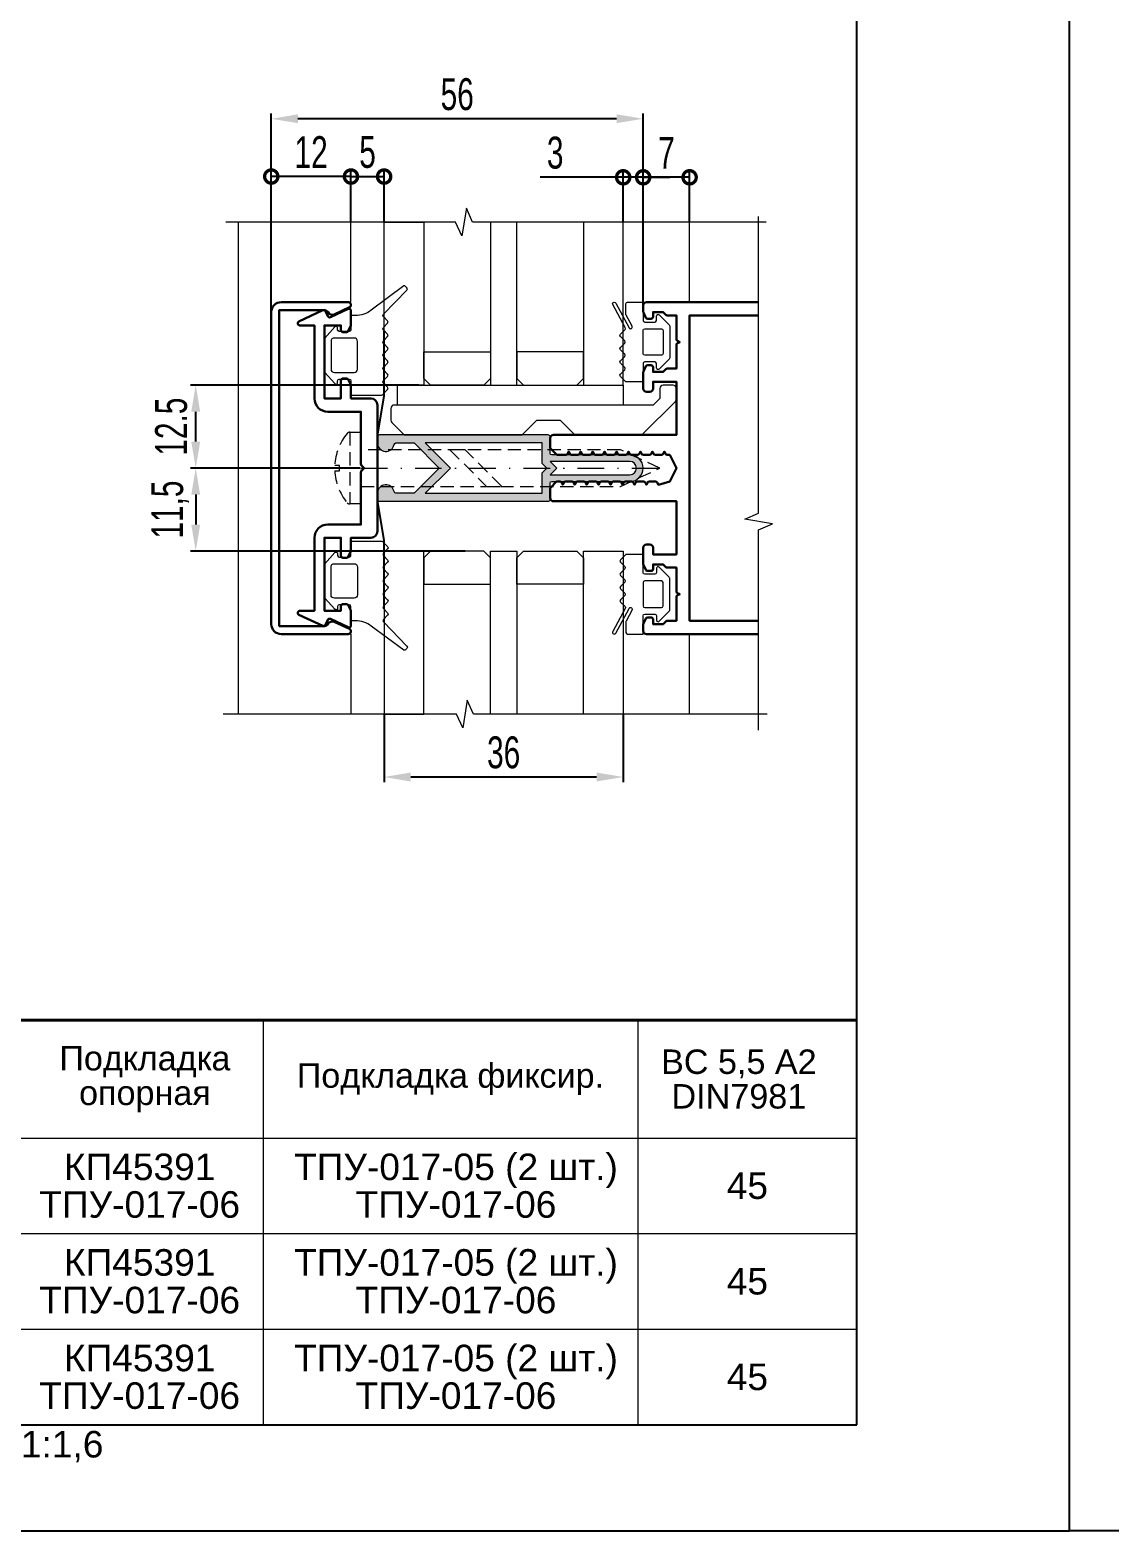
# Model space of a CAD drawing. Extents: x -37 to 8820, y -336 to 478.
# Drawn here: x 1162.2 to 1263.8, y 0 to 141.3 of the extents above; entities that cross this region are included whole.
import ezdxf

# ---------------------------------------------------------------- set-up
doc = ezdxf.new("R2010")
doc.units = 0
doc.header["$LTSCALE"] = 5
doc.linetypes.add('DASHDOT', pattern=[1, 0.5, -0.25, 0, -0.25])
doc.linetypes.add('HIDDEN', pattern=[0.375, 0.25, -0.125])
doc.layers.get('0').update_dxf_attribs({"linetype": 'CONTINUOUS', "lineweight": 30})
doc.layers.get('DEFPOINTS').update_dxf_attribs({"linetype": 'CONTINUOUS'})
for name, color, linetype, lineweight in [('1', 6, 'DASHDOT', 13), ('2', 3, 'HIDDEN', 13), ('Dimentions', 5, 'CONTINUOUS', 15), ('Glass', 5, 'CONTINUOUS', 20), ('Ал подклад', 7, 'CONTINUOUS', 20), ('Герлен', 7, 'CONTINUOUS', 60), ('Зигзаг', 1, 'CONTINUOUS', 15), ('Конструкции', 252, 'CONTINUOUS', 20), ('Подкладки', 1, 'CONTINUOUS', 20), ('Рамки', 1, 'CONTINUOUS', 15), ('Текстовый', 7, 'CONTINUOUS', 9), ('Уплотнители', 1, 'CONTINUOUS', 20), ('Штриховка', 1, 'CONTINUOUS', 5)]:
    doc.layers.add(name, color=color, linetype=linetype, lineweight=lineweight)
doc.layers.add('Скрытые', color=14, linetype='CONTINUOUS', plot=False)
doc.styles.add('3', font='RUSS.SHX', dxfattribs={"width": 0.7, "height": 3})
doc.styles.add('Каталожный', font='arial.ttf', dxfattribs={"height": 2.5})
doc.dimstyles.new('MX1_6', dxfattribs={"dimtxt": 3, "dimasz": 2.5, "dimexe": 0.5, "dimexo": 0, "dimgap": 0.8, "dimtad": 1, "dimlfac": 1.6, "dimdsep": 46, "dimtxsty": '3', "dimcen": 0, "dimclrd": 256, "dimclre": 256, "dimclrt": 256, "dimaunit": 1, "dimadec": 0, "dimazin": 0, "dimtfac": 1, "dimtmove": 0, "dimatfit": 1, "dimfxl": 1, "dimtvp": 1, "dimtolj": 1, "dimtzin": 0, "dimarcsym": 0})

# ---------------------------------------------------------------- blocks, each defined once
blk = doc.blocks.new('_DotSmall')
at = {"color": 0, "linetype": 'ByBlock', "const_width": 0.5}
blk.add_lwpolyline([(-0.0625, 0, 1), (0.0625, 0, 1)], format="xyb", close=True, dxfattribs=at)
blk = doc.blocks.new('*D651')
at = {"layer": 'DEFPOINTS', "color": 0, "linetype": 'Continuous', "transparency": 16777216}
for p in [(1184.88, 127.54), (1192.38, 123.24), (1184.88, 113.29)]:
    blk.add_point(p, dxfattribs=at)
at = {"layer": 'Dimentions', "linetype": 'Continuous', "lineweight": -2, "transparency": 16777216}
for p, q in [((1184.88, 113.29), (1184.88, 128.04)), ((1192.38, 127.54), (1184.88, 127.54)), ((1192.38, 123.24), (1192.38, 128.04))]:
    blk.add_line(p, q, dxfattribs=at)
at = {"layer": 'Dimentions', "linetype": 'Continuous', "lineweight": -2, "transparency": 16777216, "xscale": 2.5, "yscale": 2.5, "zscale": 2.5, "rotation": 180}
blk.add_blockref('_DotSmall', (1184.88, 127.54), dxfattribs=at)
at = {"layer": 'Dimentions', "linetype": 'Continuous', "lineweight": -2, "transparency": 16777216, "xscale": 2.5, "yscale": 2.5, "zscale": 2.5}
blk.add_blockref('_DotSmall', (1192.38, 127.54), dxfattribs=at)
at = {"layer": 'Dimentions', "linetype": 'Continuous', "transparency": 16777216, "insert": (1188.63, 129.84), "char_height": 3, "attachment_point": 5, "style": '3'}
blk.add_mtext('\\A1;12', dxfattribs=at)
blk = doc.blocks.new('*D652')
at = {"layer": 'DEFPOINTS', "color": 0, "linetype": 'Continuous', "transparency": 16777216}
for p in [(1219.88, 127.47), (1218, 123.24), (1219.88, 115.4)]:
    blk.add_point(p, dxfattribs=at)
at = {"layer": 'Dimentions', "linetype": 'Continuous', "lineweight": -2, "transparency": 16777216}
for p, q in [((1218, 127.47), (1210.2, 127.47)), ((1218, 123.24), (1218, 127.97)), ((1219.88, 127.47), (1218, 127.47)), ((1219.88, 115.4), (1219.88, 127.97)), ((1219.88, 127.47), (1222.38, 127.47))]:
    blk.add_line(p, q, dxfattribs=at)
at = {"layer": 'Dimentions', "linetype": 'Continuous', "lineweight": -2, "transparency": 16777216, "xscale": 2.5, "yscale": 2.5, "zscale": 2.5}
blk.add_blockref('_DotSmall', (1218, 127.47), dxfattribs=at)
at = {"layer": 'Dimentions', "linetype": 'Continuous', "lineweight": -2, "transparency": 16777216, "xscale": 2.5, "yscale": 2.5, "zscale": 2.5, "rotation": 180}
blk.add_blockref('_DotSmall', (1219.88, 127.47), dxfattribs=at)
at = {"layer": 'Dimentions', "linetype": 'Continuous', "transparency": 16777216, "insert": (1211.6, 129.77), "char_height": 3, "attachment_point": 5, "style": '3'}
blk.add_mtext('\\A1;3', dxfattribs=at)
blk = doc.blocks.new('*D653')
at = {"layer": 'DEFPOINTS', "color": 0, "linetype": 'Continuous', "transparency": 16777216}
for p in [(1184.88, 132.98), (1184.88, 123.24), (1219.88, 123.24)]:
    blk.add_point(p, dxfattribs=at)
at = {"layer": 'Dimentions', "linetype": 'Continuous', "lineweight": -2, "transparency": 16777216}
for p, q in [((1184.88, 123.24), (1184.88, 133.48)), ((1217.38, 132.98), (1187.38, 132.98)), ((1219.88, 123.24), (1219.88, 133.48))]:
    blk.add_line(p, q, dxfattribs=at)
at = {"layer": 'Dimentions', "linetype": 'Continuous', "transparency": 16777216}
for points in [[(1187.38, 133.4), (1187.38, 132.57), (1184.88, 132.98)], [(1217.38, 133.4), (1217.38, 132.57), (1219.88, 132.98)]]:
    blk.add_solid(points, dxfattribs=at)
at = {"layer": 'Dimentions', "linetype": 'Continuous', "transparency": 16777216, "insert": (1202.38, 135.28), "char_height": 3, "attachment_point": 5, "style": '3'}
blk.add_mtext('\\A1;56', dxfattribs=at)
blk = doc.blocks.new('*D654')
at = {"layer": 'DEFPOINTS', "color": 0, "linetype": 'Continuous', "transparency": 16777216}
for p in [(1195.5, 76.93), (1218, 76.93), (1218, 71)]:
    blk.add_point(p, dxfattribs=at)
at = {"layer": 'Dimentions', "linetype": 'Continuous', "lineweight": -2, "transparency": 16777216}
for p, q in [((1195.5, 76.93), (1195.5, 70.5)), ((1218, 76.93), (1218, 70.5)), ((1198, 71), (1215.5, 71))]:
    blk.add_line(p, q, dxfattribs=at)
at = {"layer": 'Dimentions', "linetype": 'Continuous', "transparency": 16777216}
for points in [[(1198, 71.42), (1198, 70.58), (1195.5, 71)], [(1215.5, 71.42), (1215.5, 70.58), (1218, 71)]]:
    blk.add_solid(points, dxfattribs=at)
at = {"layer": 'Dimentions', "linetype": 'Continuous', "transparency": 16777216, "insert": (1206.75, 73.3), "char_height": 3, "attachment_point": 5, "style": '3'}
blk.add_mtext('\\A1;36', dxfattribs=at)
blk = doc.blocks.new('*D655')
at = {"layer": 'DEFPOINTS', "color": 0, "linetype": 'Continuous', "transparency": 16777216}
for p in [(1195.5, 127.54), (1192.38, 123.24), (1195.5, 123.24)]:
    blk.add_point(p, dxfattribs=at)
at = {"layer": 'Dimentions', "linetype": 'Continuous', "lineweight": -2, "transparency": 16777216}
for p, q in [((1192.38, 123.24), (1192.38, 128.04)), ((1192.38, 127.54), (1195.5, 127.54)), ((1195.5, 123.24), (1195.5, 128.04))]:
    blk.add_line(p, q, dxfattribs=at)
at = {"layer": 'Dimentions', "linetype": 'Continuous', "lineweight": -2, "transparency": 16777216, "xscale": 2.5, "yscale": 2.5, "zscale": 2.5, "rotation": 180}
blk.add_blockref('_DotSmall', (1192.38, 127.54), dxfattribs=at)
at = {"layer": 'Dimentions', "linetype": 'Continuous', "lineweight": -2, "transparency": 16777216, "xscale": 2.5, "yscale": 2.5, "zscale": 2.5}
blk.add_blockref('_DotSmall', (1195.5, 127.54), dxfattribs=at)
at = {"layer": 'Dimentions', "linetype": 'Continuous', "transparency": 16777216, "insert": (1193.94, 129.84), "char_height": 3, "attachment_point": 5, "style": '3'}
blk.add_mtext('\\A1;5', dxfattribs=at)
blk = doc.blocks.new('*D656')
at = {"layer": 'DEFPOINTS', "color": 0, "linetype": 'Continuous', "transparency": 16777216}
for p in [(1219.88, 127.47), (1219.88, 123.24), (1224.25, 123.24)]:
    blk.add_point(p, dxfattribs=at)
at = {"layer": 'Dimentions', "linetype": 'Continuous', "lineweight": -2, "transparency": 16777216}
for p, q in [((1219.88, 123.24), (1219.88, 127.97)), ((1224.25, 127.47), (1219.88, 127.47)), ((1224.25, 123.24), (1224.25, 127.97))]:
    blk.add_line(p, q, dxfattribs=at)
at = {"layer": 'Dimentions', "linetype": 'Continuous', "lineweight": -2, "transparency": 16777216, "xscale": 2.5, "yscale": 2.5, "zscale": 2.5, "rotation": 180}
blk.add_blockref('_DotSmall', (1219.88, 127.47), dxfattribs=at)
at = {"layer": 'Dimentions', "linetype": 'Continuous', "lineweight": -2, "transparency": 16777216, "xscale": 2.5, "yscale": 2.5, "zscale": 2.5}
blk.add_blockref('_DotSmall', (1224.25, 127.47), dxfattribs=at)
at = {"layer": 'Dimentions', "linetype": 'Continuous', "transparency": 16777216, "insert": (1222.07, 129.77), "char_height": 3, "attachment_point": 5, "style": '3'}
blk.add_mtext('\\A1;7', dxfattribs=at)
blk = doc.blocks.new('*D662')
at = {"layer": 'DEFPOINTS', "color": 0, "linetype": 'Continuous', "transparency": 16777216}
for p in [(1177.77, 107.9), (1198.76, 107.9), (1193.24, 100.09)]:
    blk.add_point(p, dxfattribs=at)
at = {"layer": 'Dimentions', "linetype": 'Continuous', "lineweight": -2, "transparency": 16777216}
for p, q in [((1198.76, 107.9), (1177.27, 107.9)), ((1177.77, 102.59), (1177.77, 105.4)), ((1193.24, 100.09), (1177.27, 100.09))]:
    blk.add_line(p, q, dxfattribs=at)
at = {"layer": 'Dimentions', "linetype": 'Continuous', "transparency": 16777216}
for points in [[(1177.35, 105.4), (1178.19, 105.4), (1177.77, 107.9)], [(1177.35, 102.59), (1178.19, 102.59), (1177.77, 100.09)]]:
    blk.add_solid(points, dxfattribs=at)
at = {"layer": 'Dimentions', "linetype": 'Continuous', "transparency": 16777216, "insert": (1175.47, 103.99), "char_height": 3, "attachment_point": 5, "rotation": 90, "style": '3'}
blk.add_mtext('\\A1;12.5', dxfattribs=at)
blk = doc.blocks.new('*D663')
at = {"layer": 'DEFPOINTS', "color": 0, "linetype": 'Continuous', "transparency": 16777216}
for p in [(1193.24, 100.09), (1177.77, 92.27), (1203.13, 92.27)]:
    blk.add_point(p, dxfattribs=at)
at = {"layer": 'Dimentions', "linetype": 'Continuous', "lineweight": -2, "transparency": 16777216}
for p, q in [((1193.24, 100.09), (1177.27, 100.09)), ((1177.77, 97.59), (1177.77, 94.77)), ((1203.13, 92.27), (1177.27, 92.27))]:
    blk.add_line(p, q, dxfattribs=at)
at = {"layer": 'Dimentions', "linetype": 'Continuous', "transparency": 16777216}
for points in [[(1177.35, 97.59), (1178.19, 97.59), (1177.77, 100.09)], [(1177.35, 94.77), (1178.19, 94.77), (1177.77, 92.27)]]:
    blk.add_solid(points, dxfattribs=at)
at = {"layer": 'Dimentions', "linetype": 'Continuous', "transparency": 16777216, "insert": (1175.36, 96.18), "char_height": 3, "attachment_point": 5, "rotation": 90, "style": '3'}
blk.add_mtext('\\A1;11,5', dxfattribs=at)

msp = doc.modelspace()

# ---------------------------------------------------------------- hatches: boundary and pattern name
at = {"layer": 'Штриховка'}
h = msp.add_hatch(color=256, dxfattribs=at)
h.paths.add_polyline_path([(1196.6154, 102.461), (1198.3156, 102.461), (1199.1906, 101.586), (1200.2512, 101.586), (1199.3762, 102.461), (1210.3781, 102.461), (1210.3781, 101.586), (1211.1281, 101.586), (1211.1281, 103.0235, 0.41421356), (1210.9406, 103.211), (1195.0656, 103.211, 0.41421356), (1194.8781, 103.0235), (1194.8781, 102.4298, 0.92211283), (1196.4303, 102.3038, -0.36752318)])
h.paths.add_polyline_path([(1211.1281, 98.586), (1210.3781, 98.586), (1210.3781, 97.711), (1199.3762, 97.711), (1200.2512, 98.586), (1199.1906, 98.586), (1198.3156, 97.711), (1196.6154, 97.711, -0.36752318), (1196.4303, 97.8683, 0.92211283), (1194.8781, 97.7423), (1194.8781, 97.1485, 0.41421356), (1195.0656, 96.961), (1210.9406, 96.961, 0.41421356), (1211.1281, 97.1485)])
h.paths.add_polyline_path([(1201.7512, 100.086), (1200.6906, 100.086), (1199.1906, 98.586), (1200.2512, 98.586)])
h.paths.add_polyline_path([(1200.2512, 101.586), (1199.1906, 101.586), (1200.6906, 100.086), (1201.7512, 100.086)])
h.paths.add_polyline_path([(1219.4811, 100.9998), (1218.7797, 101.3268, 0.03041892), (1218.6281, 101.336), (1215.6281, 101.336), (1215.4002, 101.336, -0.02836015), (1215.379, 101.3372, 0.00241783), (1215.3781, 101.336), (1211.2843, 101.336, -0.41421356), (1211.1281, 101.4923), (1211.1281, 101.586), (1210.3781, 101.586), (1210.3781, 100.5254), (1210.8174, 100.086), (1211.7531, 100.086), (1211.1281, 100.711), (1218.6281, 100.711, -0.41421356), (1219.2531, 100.086), (1219.8781, 100.086, 0.20786079)])
h.paths.add_polyline_path([(1219.8781, 100.086), (1219.2531, 100.086, -0.41421356), (1218.6281, 99.461), (1211.1281, 99.461), (1211.7531, 100.086), (1210.8174, 100.086), (1210.3781, 99.6467), (1210.3781, 98.586), (1211.1281, 98.586), (1211.1281, 98.6798, -0.41421356), (1211.2843, 98.836), (1215.3781, 98.836), (1215.4184, 98.836, -0.19897581), (1215.5511, 98.7811, 0.1550132), (1215.6281, 98.836), (1218.6281, 98.836, 0.03041892), (1218.7797, 98.8453), (1219.4811, 99.1723, 0.20786079)])

# ---------------------------------------------------------------- linework, layer by layer
for points in [[(1184.8781, 85.3985), (1184.8781, 114.7735, -0.41421356), (1185.8156, 115.711), (1192.1281, 115.711, -0.80258485), (1192.2337, 115.2344), (1190.7971, 114.5645, -0.40155944), (1190.224, 114.7591, 0.27973928), (1189.8914, 114.961), (1185.6281, 114.961), (1185.6281, 85.211), (1189.8914, 85.211, 0.27973928), (1190.224, 85.4129, -0.40155944), (1190.7971, 85.6075), (1192.2337, 84.9376, -0.80258485), (1192.1281, 84.461), (1185.8156, 84.461, -0.41421356)], [(1189.7241, 114.9435, -0.41421356), (1189.9733, 114.8528), (1190.1933, 114.381, 0.41421356), (1190.4425, 114.2903), (1192.1113, 115.0685, -0.54861879), (1192.3781, 114.8985), (1192.3781, 113.5678, -0.11643382), (1192.3583, 113.4839), (1192.1174, 113.0022, -0.28407904), (1191.9497, 112.8985), (1191.6281, 112.8985, -0.41421356), (1191.4406, 113.086), (1191.4406, 113.5235), (1189.8781, 113.5235), (1189.8781, 106.6485), (1191.4406, 106.6485), (1191.4406, 108.336, -0.41421356), (1191.6281, 108.5235), (1191.9497, 108.5235, -0.28407904), (1192.1174, 108.4199), (1192.3583, 107.9381, -0.11643382), (1192.3781, 107.8543), (1192.3781, 106.6485), (1194.2531, 106.6485, -0.41421356), (1194.8781, 106.0235), (1194.8781, 94.1485, -0.41421356), (1194.2531, 93.5235), (1192.3781, 93.5235), (1192.3781, 92.3178, -0.11643382), (1192.3583, 92.2339), (1192.1174, 91.7522, -0.28407904), (1191.9497, 91.6485), (1191.6281, 91.6485, -0.41421356), (1191.4406, 91.836), (1191.4406, 93.5235), (1189.8781, 93.5235), (1189.8781, 86.6485), (1191.4406, 86.6485), (1191.4406, 87.086, -0.41421356), (1191.6281, 87.2735), (1191.9497, 87.2735, -0.28407904), (1192.1174, 87.1699), (1192.3583, 86.6881, -0.11643382), (1192.3781, 86.6043), (1192.3781, 85.2735, -0.54861879), (1192.1113, 85.1036), (1190.4425, 85.8818, 0.41421356), (1190.1933, 85.7911), (1189.9733, 85.3193, -0.41421356), (1189.7241, 85.2286), (1187.4863, 86.2721, -0.29147342), (1187.3781, 86.442), (1187.3781, 86.461, -0.41421356), (1187.5656, 86.6485), (1188.9406, 86.6485), (1188.9406, 93.5235, -0.41421356), (1190.1906, 94.7735), (1193.3156, 94.7735), (1193.3156, 99.6959, -0.19891237), (1193.3705, 99.8284), (1193.6281, 100.086), (1193.3705, 100.3436, -0.19891237), (1193.3156, 100.4762), (1193.3156, 105.3985), (1190.1906, 105.3985, -0.41421356), (1188.9406, 106.6485), (1188.9406, 113.5235), (1187.5656, 113.5235, -0.41421356), (1187.3781, 113.711), (1187.3781, 113.73, -0.29147342), (1187.4863, 113.8999)]]:
    msp.add_lwpolyline(points, format="xyb", close=True)
msp.add_lwpolyline([(1230.7432, 84.461), (1220.1906, 84.461, -0.41421356), (1219.8781, 84.7735), (1219.8781, 85.3543, -0.11643382), (1219.8979, 85.4381), (1220.1387, 85.9199, -0.28407904), (1220.3065, 86.0235), (1220.6281, 86.0235, -0.41421356), (1220.8156, 85.836), (1220.8156, 85.3985), (1221.7531, 85.3985), (1222.0107, 85.6561, -0.19891237), (1222.1432, 85.711), (1223.0031, 85.711), (1223.0031, 87.9389, -0.28407904), (1223.1067, 88.1066), (1223.3156, 88.211), (1223.1067, 88.3154, -0.28407904), (1223.0031, 88.4832), (1223.0031, 90.711), (1222.1432, 90.711, -0.19891237), (1222.0107, 90.7659), (1221.7531, 91.0235), (1220.8156, 91.0235), (1220.8156, 90.586, -0.41421356), (1220.6281, 90.3985), (1220.3065, 90.3985, -0.28407904), (1220.1387, 90.5022), (1219.8979, 90.9839, -0.11643382), (1219.8781, 91.0678), (1219.8781, 92.586, -0.41421356), (1220.1906, 92.8985), (1220.5031, 92.8985, -0.41421356), (1220.8156, 92.586), (1220.8156, 91.961), (1223.0031, 91.961), (1223.0031, 96.961), (1211.4406, 96.961, -0.41421356), (1211.1281, 97.2735), (1211.1281, 98.1334, -0.19891237), (1211.183, 98.2659), (1211.6982, 98.7811, -0.19891237), (1211.8307, 98.836), (1212.0434, 98.836, -0.28407904), (1212.2111, 98.7324), (1212.3156, 98.5235), (1212.42, 98.7324, -0.28407904), (1212.5877, 98.836), (1213.1684, 98.836, -0.28407904), (1213.3361, 98.7324), (1213.4406, 98.5235), (1213.545, 98.7324, -0.28407904), (1213.7127, 98.836), (1214.2934, 98.836, -0.28407904), (1214.4611, 98.7324), (1214.5656, 98.5235), (1214.67, 98.7324, -0.28407904), (1214.8377, 98.836), (1215.4184, 98.836, -0.28407904), (1215.5861, 98.7324), (1215.6906, 98.5235), (1215.795, 98.7324, -0.28407904), (1215.9627, 98.836), (1216.5434, 98.836, -0.28407904), (1216.7111, 98.7324), (1216.8156, 98.5235), (1216.92, 98.7324, -0.28407904), (1217.0877, 98.836), (1217.6684, 98.836, -0.28407904), (1217.8361, 98.7324), (1217.9406, 98.5235), (1218.045, 98.7324, -0.28407904), (1218.2127, 98.836), (1218.7934, 98.836, -0.28407904), (1218.9611, 98.7324), (1219.0656, 98.5235), (1219.17, 98.7324, -0.28407904), (1219.3377, 98.836), (1219.9184, 98.836, -0.28407904), (1220.0861, 98.7324), (1220.1906, 98.5235), (1220.295, 98.7324, -0.28407904), (1220.4627, 98.836), (1221.0434, 98.836, -0.28407904), (1221.2111, 98.7324), (1221.3156, 98.5235), (1222.3781, 98.836), (1223.0031, 100.086), (1222.3781, 101.336), (1222.1502, 101.336, -0.28407904), (1221.9825, 101.4397), (1221.8781, 101.6485), (1221.7736, 101.4397, -0.28407904), (1221.6059, 101.336), (1221.0252, 101.336, -0.28407904), (1220.8575, 101.4397), (1220.7531, 101.6485), (1220.6486, 101.4397, -0.28407904), (1220.4809, 101.336), (1219.9002, 101.336, -0.28407904), (1219.7325, 101.4397), (1219.6281, 101.6485), (1219.5236, 101.4397, -0.28407904), (1219.3559, 101.336), (1218.7752, 101.336, -0.28407904), (1218.6075, 101.4397), (1218.5031, 101.6485), (1218.3986, 101.4397, -0.28407904), (1218.2309, 101.336), (1217.6502, 101.336, -0.28407904), (1217.4825, 101.4397), (1217.3781, 101.6485), (1217.2736, 101.4397, -0.28407904), (1217.1059, 101.336), (1216.5252, 101.336, -0.28407904), (1216.3575, 101.4397), (1216.2531, 101.6485), (1216.1486, 101.4397, -0.28407904), (1215.9809, 101.336), (1215.4002, 101.336, -0.28407904), (1215.2325, 101.4397), (1215.1281, 101.6485), (1215.0236, 101.4397, -0.28407904), (1214.8559, 101.336), (1214.2752, 101.336, -0.28407904), (1214.1075, 101.4397), (1214.0031, 101.6485), (1213.8986, 101.4397, -0.28407904), (1213.7309, 101.336), (1213.1502, 101.336, -0.28407904), (1212.9825, 101.4397), (1212.8781, 101.6485), (1212.7736, 101.4397, -0.28407904), (1212.6059, 101.336), (1211.8307, 101.336, -0.19891237), (1211.6982, 101.3909), (1211.183, 101.9061, -0.19891237), (1211.1281, 102.0387), (1211.1281, 102.8985, -0.41421356), (1211.4406, 103.211), (1223.0031, 103.211), (1223.0031, 108.211), (1220.8156, 108.211), (1220.8156, 107.586, -0.41421356), (1220.5031, 107.2735), (1220.1906, 107.2735, -0.41421356), (1219.8781, 107.586), (1219.8781, 109.1043, -0.11643382), (1219.8979, 109.1881), (1220.1387, 109.6699, -0.28407904), (1220.3065, 109.7735), (1220.6281, 109.7735, -0.41421356), (1220.8156, 109.586), (1220.8156, 109.1485), (1221.7531, 109.1485), (1222.0107, 109.4061, -0.19891237), (1222.1432, 109.461), (1223.0031, 109.461), (1223.0031, 111.6889, -0.28407904), (1223.1067, 111.8566), (1223.3156, 111.961), (1223.1067, 112.0654, -0.28407904), (1223.0031, 112.2332), (1223.0031, 114.461), (1222.1432, 114.461, -0.19891237), (1222.0107, 114.5159), (1221.7531, 114.7735), (1220.8156, 114.7735), (1220.8156, 114.336, -0.41421356), (1220.6281, 114.1485), (1220.3065, 114.1485, -0.28407904), (1220.1387, 114.2522), (1219.8979, 114.7339, -0.11643382), (1219.8781, 114.8178), (1219.8781, 115.3985, -0.41421356), (1220.1906, 115.711), (1230.7432, 115.711)], format="xyb")
msp.add_lwpolyline([(1230.7432, 85.711), (1224.2531, 85.711), (1224.2531, 114.461), (1230.7432, 114.461)])
at = {"layer": '1'}
msp.add_line((1193.3156, 100.086), (1221.4406, 100.086), dxfattribs=at)
at = {"layer": '2'}
msp.add_line((1192.2595, 103.461), (1192.2595, 96.711), dxfattribs=at)
msp.add_lwpolyline([(1190.8527, 100.3316, -0.16184886), (1192.0185, 103.3474, -0.22388754), (1192.2595, 103.461), (1193.3156, 103.461), (1193.3156, 96.711), (1192.2595, 96.711, -0.22388754), (1192.0185, 96.8247, -0.16184886), (1190.8527, 99.8404), (1191.2904, 99.8404), (1191.2904, 100.3316)], format="xyb", close=True, dxfattribs=at)
for points in [[(1193.3156, 98.3673), (1217.7547, 98.3673), (1221.4406, 100.086), (1217.7547, 101.8048), (1193.3156, 101.8048)], [(1201.694, 101.8048), (1205.1315, 98.3673), (1206.5638, 98.3673), (1203.1263, 101.8048)]]:
    msp.add_lwpolyline(points, close=True, dxfattribs=at)
at = {"layer": 'Glass'}
for points in [[(1199.2531, 123.2413), (1199.2531, 107.8985), (1195.5031, 107.8985), (1195.5031, 123.2413)], [(1205.5031, 123.2413), (1205.5031, 107.8985), (1208.0031, 107.8985), (1208.0031, 123.2413)], [(1214.2531, 123.2413), (1214.2531, 107.8985), (1218.0031, 107.8985), (1218.0031, 123.2413)], [(1204.8781, 107.8985), (1199.8781, 107.8985), (1199.2531, 108.5235), (1199.2531, 111.0235), (1205.5031, 111.0235), (1205.5031, 108.5235)], [(1208.6281, 107.8985), (1213.6281, 107.8985), (1214.2531, 108.5235), (1214.2531, 111.0235), (1208.0031, 111.0235), (1208.0031, 108.5235)], [(1199.2531, 76.9308), (1199.2531, 92.2735), (1195.5031, 92.2735), (1195.5031, 76.9308)], [(1204.8781, 92.2735), (1199.8781, 92.2735), (1199.2531, 91.6485), (1199.2531, 89.1485), (1205.5031, 89.1485), (1205.5031, 91.6485)], [(1205.5031, 76.9308), (1205.5031, 92.2735), (1208.0031, 92.2735), (1208.0031, 76.9308)], [(1208.6281, 92.2735), (1213.6281, 92.2735), (1214.2531, 91.6485), (1214.2531, 89.1485), (1208.0031, 89.1485), (1208.0031, 91.6485)], [(1214.2531, 76.9308), (1214.2531, 92.2735), (1218.0031, 92.2735), (1218.0031, 76.9308)]]:
    msp.add_lwpolyline(points, close=True, dxfattribs=at)
at = {"layer": 'Ал подклад'}
msp.add_lwpolyline([(1213.5755, 103.211), (1219.6414, 103.211, 0.19891237), (1219.8624, 103.3026), (1222.9115, 106.3517, 0.19891237), (1223.0031, 106.5727), (1223.0031, 107.586, 0.41421356), (1222.6906, 107.8985), (1221.7531, 107.8985, 0.41421356), (1221.4406, 107.586), (1221.4406, 106.6485), (1220.8156, 106.0235), (1196.4406, 106.0235, 0.41421356), (1196.1281, 105.711), (1196.1281, 104.5905, 0.19891237), (1196.2196, 104.3695), (1197.2865, 103.3026, 0.19891237), (1197.5075, 103.211), (1208.3692, 103.211, 0.19891237), (1208.5902, 103.3026), (1209.8781, 104.5905), (1212.0666, 104.5905), (1213.3545, 103.3026, 0.19891237)], format="xyb", close=True, dxfattribs=at)
at = {"layer": 'Герлен', "lineweight": 40}
msp.add_line((1075, 48.0868), (1240, 48.0868), dxfattribs=at)
at = {"layer": 'Герлен', "ltscale": 2, "const_width": 0.1875}
msp.add_lwpolyline([(1195.5031, 113.0235), (1195.5031, 106.961), (1194.8781, 103.211), (1194.8781, 96.961), (1195.5031, 93.211), (1195.5031, 87.1485)], dxfattribs=at)
at = {"layer": 'Зигзаг'}
for points in [[(1231.4666, 123.2413), (1203.8191, 123.2413), (1203.2382, 124.5592), (1202.8026, 121.9465), (1202.2201, 123.2413), (1180.5954, 123.2413)], [(1230.7432, 75.3981), (1230.7432, 94.2592), (1232.0611, 94.8401), (1229.4484, 95.2757), (1230.7432, 95.8582), (1230.7432, 123.7849)], [(1231.5574, 76.9308), (1203.9121, 76.9308), (1203.3312, 78.2487), (1202.8956, 75.636), (1202.3131, 76.9308), (1180.3506, 76.9308)]]:
    msp.add_lwpolyline(points, dxfattribs=at)
at = {"layer": 'Конструкции'}
for p, q in [((1192.3781, 115.711), (1192.3781, 123.2413)), ((1224.2531, 115.711), (1224.2531, 123.2413)), ((1192.3781, 84.461), (1192.3781, 76.9308)), ((1224.2531, 76.9308), (1224.2531, 84.461))]:
    msp.add_line(p, q, dxfattribs=at)
msp.add_lwpolyline([(1181.7531, 123.2413), (1181.7531, 76.9308)], dxfattribs=at)
at = {"layer": 'Подкладки'}
msp.add_lwpolyline([(1196.7531, 106.0235), (1196.7531, 107.8985), (1218.0031, 107.8985), (1218.0031, 106.0235)], close=True, dxfattribs=at)
at = {"layer": 'Рамки'}
for p, q in [((1184.104, 48.0868), (1184.104, 10)), ((1219.375, 48.0868), (1219.375, 10)), ((1075, 37), (1240, 37)), ((1075, 28), (1240, 28)), ((1075, 19), (1240, 19)), ((1075, 10), (1240, 10))]:
    msp.add_line(p, q, dxfattribs=at)
at = {"layer": 'Скрытые', "linetype": 'Continuous'}
for points in [[(1260, 297), (1050, 297), (1050, 0), (1260, 0)], [(1260, 297), (1470, 297), (1470, 0), (1260, 0)], [(1240, 10), (1240, 287), (1075, 287), (1075, 10)]]:
    msp.add_lwpolyline(points, close=True, dxfattribs=at)
at = {"layer": 'Уплотнители'}
for points in [[(1191.1281, 108.3048, -0.41421356), (1191.2843, 108.461), (1192.2218, 108.461, -0.41421356), (1192.3781, 108.3048), (1192.3781, 106.961), (1195.266, 106.961, 0.19891237), (1195.3544, 106.9976), (1195.8323, 107.4755, 0.41421356), (1195.8323, 107.6965), (1195.4283, 108.1005, -0.41421356), (1195.4283, 108.3215), (1195.8323, 108.7255, 0.41421356), (1195.8323, 108.9465), (1195.4283, 109.3505, -0.41421356), (1195.4283, 109.5715), (1195.8323, 109.9755, 0.41421356), (1195.8323, 110.1965), (1195.4283, 110.6005, -0.41421356), (1195.4283, 110.8215), (1195.8323, 111.2255, 0.41421356), (1195.8323, 111.4465), (1195.4283, 111.8505, -0.41421356), (1195.4283, 112.0715), (1195.8323, 112.4755, 0.41421356), (1195.8323, 112.6965), (1195.4283, 113.1005, -0.41421356), (1195.4283, 113.3215), (1195.8323, 113.7255, 0.41421356), (1195.8323, 113.9465), (1195.4283, 114.3505, -0.41421356), (1195.4283, 114.5715), (1197.6426, 116.8505, 0.41421356), (1197.6426, 117.0715), (1197.5113, 117.2028, 0.29253821), (1197.3468, 117.239), (1194.2936, 114.9582, -0.16178775), (1192.7974, 114.461), (1192.3781, 114.461), (1192.3781, 113.1173, -0.41421356), (1192.2218, 112.961), (1191.2843, 112.961, -0.41421356), (1191.1281, 113.1173), (1191.1281, 113.2735, 0.66858666), (1190.8612, 113.3839), (1189.9237, 112.3193, 0.19861919), (1189.8781, 112.2089), (1189.8781, 109.2131, 0.19861919), (1189.9237, 109.1028), (1190.8612, 108.0382, 0.66858666), (1191.1281, 108.1485)], [(1218.8389, 113.4418), (1218.272, 114.4868, -0.12491271), (1218.2531, 114.5613), (1218.2531, 115.5548, -0.41421356), (1218.4093, 115.711), (1219.8781, 115.711), (1219.8781, 113.9923, 0.41421356), (1220.0343, 113.836), (1220.9718, 113.836, 0.41421356), (1221.1281, 113.9923), (1221.1281, 114.3985, -0.66858666), (1221.3949, 114.5089), (1222.3324, 113.5693, -0.19861919), (1222.3781, 113.4589), (1222.3781, 110.4631, -0.19861919), (1222.3324, 110.3528), (1221.3949, 109.4132, -0.66858666), (1221.1281, 109.5235), (1221.1281, 109.9298, 0.41421356), (1220.9718, 110.086), (1220.0343, 110.086, 0.41421356), (1219.8781, 109.9298), (1219.8781, 108.211), (1218.3178, 108.211, -0.19891237), (1218.2073, 108.2568), (1217.7386, 108.7255, -0.41421356), (1217.7386, 108.9465), (1218.1426, 109.3505, 0.41421356), (1218.1426, 109.5715), (1217.7386, 109.9755, -0.41421356), (1217.7386, 110.1965), (1218.1426, 110.6005, 0.41421356), (1218.1426, 110.8215), (1217.7386, 111.2255, -0.41421356), (1217.7386, 111.4465), (1218.1426, 111.8505, 0.41421356), (1218.1426, 112.0715), (1217.7386, 112.4755, -0.41421356), (1217.7386, 112.6965), (1218.1706, 113.1285, 0.33207606), (1218.1975, 113.3135), (1217.022, 115.4803, -1), (1217.2967, 115.6293), (1218.5643, 113.2928, 1)], [(1221.7531, 113.0548), (1221.7531, 110.8673, -0.41421356), (1221.5968, 110.711), (1220.0343, 110.711, -0.41421356), (1219.8781, 110.8673), (1219.8781, 113.0548, -0.41421356), (1220.0343, 113.211), (1221.5968, 113.211, -0.41421356)], [(1190.5031, 112.0235), (1190.5031, 109.3985, 0.41421356), (1190.8156, 109.086), (1192.6906, 109.086, 0.41421356), (1193.0031, 109.3985), (1193.0031, 112.0235, 0.41421356), (1192.6906, 112.336), (1190.8156, 112.336, 0.41421356)], [(1211.1281, 97.1485), (1211.1281, 98.6798, -0.41421356), (1211.2843, 98.836), (1215.3781, 98.836, 0.5), (1215.6281, 98.836), (1218.6281, 98.836, 1), (1218.6281, 101.336), (1215.6281, 101.336, 0.5), (1215.3781, 101.336), (1211.2843, 101.336, -0.41421356), (1211.1281, 101.4923), (1211.1281, 103.0235, 0.41421356), (1210.9406, 103.211), (1195.0656, 103.211, 0.41421356), (1194.8781, 103.0235), (1194.8781, 102.4298, 0.92211283), (1196.4303, 102.3038, -0.36752318), (1196.6154, 102.461), (1198.3156, 102.461), (1200.6906, 100.086), (1198.3156, 97.711), (1196.6154, 97.711, -0.36752318), (1196.4303, 97.8683, 0.92211283), (1194.8781, 97.7423), (1194.8781, 97.1485, 0.41421356), (1195.0656, 96.961), (1210.9406, 96.961, 0.41421356)], [(1211.7531, 100.086), (1211.1281, 99.461), (1218.6281, 99.461, 1), (1218.6281, 100.711), (1211.1281, 100.711), (1211.7531, 100.086)], [(1191.1281, 91.8673, 0.41421356), (1191.2843, 91.711), (1192.2218, 91.711, 0.41421356), (1192.3781, 91.8673), (1192.3781, 93.211), (1195.266, 93.211, -0.19891237), (1195.3544, 93.1744), (1195.8323, 92.6965, -0.41421356), (1195.8323, 92.4755), (1195.4283, 92.0715, 0.41421356), (1195.4283, 91.8505), (1195.8323, 91.4465, -0.41421356), (1195.8323, 91.2255), (1195.4283, 90.8215, 0.41421356), (1195.4283, 90.6005), (1195.8323, 90.1965, -0.41421356), (1195.8323, 89.9755), (1195.4283, 89.5715, 0.41421356), (1195.4283, 89.3505), (1195.8323, 88.9465, -0.41421356), (1195.8323, 88.7255), (1195.4283, 88.3215, 0.41421356), (1195.4283, 88.1005), (1195.8323, 87.6965, -0.41421356), (1195.8323, 87.4755), (1195.4283, 87.0715, 0.41421356), (1195.4283, 86.8505), (1195.8323, 86.4465, -0.41421356), (1195.8323, 86.2255), (1195.4283, 85.8215, 0.41421356), (1195.4283, 85.6005), (1197.6426, 83.3215, -0.41421356), (1197.6426, 83.1005), (1197.5113, 82.9692, -0.29253821), (1197.3468, 82.9331), (1194.2936, 85.2139, 0.16178775), (1192.7974, 85.711), (1192.3781, 85.711), (1192.3781, 87.0548, 0.41421356), (1192.2218, 87.211), (1191.2843, 87.211, 0.41421356), (1191.1281, 87.0548), (1191.1281, 86.8985, -0.66858666), (1190.8612, 86.7882), (1189.9237, 87.8528, -0.19861919), (1189.8781, 87.9631), (1189.8781, 90.9589, -0.19861919), (1189.9237, 91.0693), (1190.8612, 92.1339, -0.66858666), (1191.1281, 92.0235)], [(1218.8389, 86.7303), (1218.272, 85.6852, 0.12491271), (1218.2531, 85.6107), (1218.2531, 84.6173, 0.41421356), (1218.4093, 84.461), (1219.8781, 84.461), (1219.8781, 86.1798, -0.41421356), (1220.0343, 86.336), (1220.9718, 86.336, -0.41421356), (1221.1281, 86.1798), (1221.1281, 85.7735, 0.66858666), (1221.3949, 85.6632), (1222.3324, 86.6028, 0.19861919), (1222.3781, 86.7131), (1222.3781, 89.7089, 0.19861919), (1222.3324, 89.8193), (1221.3949, 90.7589, 0.66858666), (1221.1281, 90.6485), (1221.1281, 90.2423, -0.41421356), (1220.9718, 90.086), (1220.0343, 90.086, -0.41421356), (1219.8781, 90.2423), (1219.8781, 91.961), (1218.3178, 91.961, 0.19891237), (1218.2073, 91.9153), (1217.7386, 91.4465, 0.41421356), (1217.7386, 91.2255), (1218.1426, 90.8215, -0.41421356), (1218.1426, 90.6005), (1217.7386, 90.1965, 0.41421356), (1217.7386, 89.9755), (1218.1426, 89.5715, -0.41421356), (1218.1426, 89.3505), (1217.7386, 88.9465, 0.41421356), (1217.7386, 88.7255), (1218.1426, 88.3215, -0.41421356), (1218.1426, 88.1005), (1217.7386, 87.6965, 0.41421356), (1217.7386, 87.4755), (1218.1706, 87.0435, -0.33207606), (1218.1975, 86.8585), (1217.022, 84.6918, 1), (1217.2967, 84.5428), (1218.5643, 86.8793, -1)], [(1190.5031, 88.1485), (1190.5031, 90.7735, -0.41421356), (1190.8156, 91.086), (1192.6906, 91.086, -0.41421356), (1193.0031, 90.7735), (1193.0031, 88.1485, -0.41421356), (1192.6906, 87.836), (1190.8156, 87.836, -0.41421356)], [(1221.7531, 87.1173), (1221.7531, 89.3048, 0.41421356), (1221.5968, 89.461), (1220.0343, 89.461, 0.41421356), (1219.8781, 89.3048), (1219.8781, 87.1173, 0.41421356), (1220.0343, 86.961), (1221.5968, 86.961, 0.41421356)]]:
    msp.add_lwpolyline(points, format="xyb", close=True, dxfattribs=at)
msp.add_lwpolyline([(1210.3781, 99.6467), (1210.8174, 100.086), (1210.3781, 100.5254), (1210.3781, 102.461), (1199.3762, 102.461), (1201.7512, 100.086), (1199.3762, 97.711), (1210.3781, 97.711)], close=True, dxfattribs=at)

# ---------------------------------------------------------------- texts
at = {"layer": 'Скрытые', "linetype": 'Continuous', "insert": (1157.5, 7.9386), "char_height": 3.5, "width": 165, "attachment_point": 5, "style": 'Каталожный'}
msp.add_mtext('\\pxqc;{\\H0.71429x;масштаб 1:1,6}', dxfattribs=at)
at = {"layer": 'Текстовый', "linetype": 'Continuous', "attachment_point": 5, "line_spacing_factor": 0.85, "style": 'Каталожный'}
for s, insert, char_height, width in [('Подкладка опорная', (1172.9906, 42.5434), 2.3, 27.25), ('ВС 5,5 А2\\PDIN7981', (1228.8866, 42.5434), 2.3, 27.25), ('Подкладка фиксир.', (1201.7395, 42.5434), 2.3, 35.271027), ('КП45391\\PТПУ-017-06', (1172.4952, 32.5), 2.5, 23.217592), ('ТПУ-017-05 (2 шт.)\\PТПУ-017-06', (1202.2626, 32.5), 2.5, 34.224897), ('45', (1229.6875, 32.5), 2.5, 20.625), ('КП45391\\PТПУ-017-06', (1172.4952, 23.5), 2.5, 23.217592), ('ТПУ-017-05 (2 шт.)\\PТПУ-017-06', (1202.2626, 23.5), 2.5, 34.224897), ('45', (1229.6875, 23.5), 2.5, 20.625), ('КП45391\\PТПУ-017-06', (1172.4952, 14.5), 2.5, 23.217592), ('ТПУ-017-05 (2 шт.)\\PТПУ-017-06', (1202.2626, 14.5), 2.5, 34.224897), ('45', (1229.6875, 14.5), 2.5, 20.625)]:
    msp.add_mtext(s, dxfattribs=dict(at, insert=insert, char_height=char_height, width=width))

# ---------------------------------------------------------------- dimensions: what is measured, and where the dimension line sits
at = {"layer": 'Dimentions', "linetype": 'Continuous'}
for base, p1, p2, picture, middle in [((1184.8781, 132.9828), (1219.8781, 123.2413), (1184.8781, 123.2413), '*D653', (1202.3781, 135.2828)), ((1218.0031, 70.9987), (1195.5031, 76.9308), (1218.0031, 76.9308), '*D654', (1206.7531, 73.2987))]:
    dim = msp.add_linear_dim(base=base, p1=p1, p2=p2, dimstyle='MX1_6', dxfattribs=at)
    dim.commit()
    dim.dimension.update_dxf_attribs({"geometry": picture, "text_midpoint": middle})
for base, p1, p2, picture, middle in [((1184.8781, 127.5433), (1192.3781, 123.2413), (1184.8781, 113.2905), '*D651', (1188.6281, 129.8433)), ((1195.5031, 127.5433), (1192.3781, 123.2413), (1195.5031, 123.2413), '*D655', (1193.9406, 129.8433)), ((1219.8781, 127.4681), (1224.2531, 123.2413), (1219.8781, 123.2413), '*D656', (1222.0656, 129.7681))]:
    dim = msp.add_linear_dim(base=base, p1=p1, p2=p2, dimstyle='MX1_6', override={"dimdec": 0, "dimblk1": 'DotSmall', "dimblk2": 'DotSmall', "dimsah": 1}, dxfattribs=at)
    dim.commit()
    dim.dimension.update_dxf_attribs({"geometry": picture, "text_midpoint": middle})
dim = msp.add_linear_dim(base=(1219.8781, 127.4681), p1=(1218.0031, 123.2413), p2=(1219.8781, 115.3985), dimstyle='MX1_6', override={"dimdec": 0, "dimblk1": 'DotSmall', "dimblk2": 'DotSmall', "dimsah": 1}, dxfattribs=at)
dim.commit()
dim.dimension.update_dxf_attribs({"geometry": '*D652', "text_midpoint": (1211.6031, 127.4681), "dimtype": 160})
dim = msp.add_linear_dim(base=(1177.7689, 107.8985), p1=(1193.2373, 100.086), p2=(1198.7589, 107.8985), angle=90, dimstyle='MX1_6', dxfattribs=at)
dim.commit()
dim.dimension.update_dxf_attribs({"geometry": '*D662', "text_midpoint": (1177.7689, 103.9923), "dimtype": 160})
dim = msp.add_linear_dim(base=(1177.7689, 92.2735), p1=(1193.2373, 100.086), p2=(1203.1339, 92.2735), angle=90, text='11,5', dimstyle='MX1_6', dxfattribs=at)
dim.commit()
dim.dimension.update_dxf_attribs({"geometry": '*D663', "text_midpoint": (1175.3617, 96.1798)})

doc.saveas('drawing.dxf')
